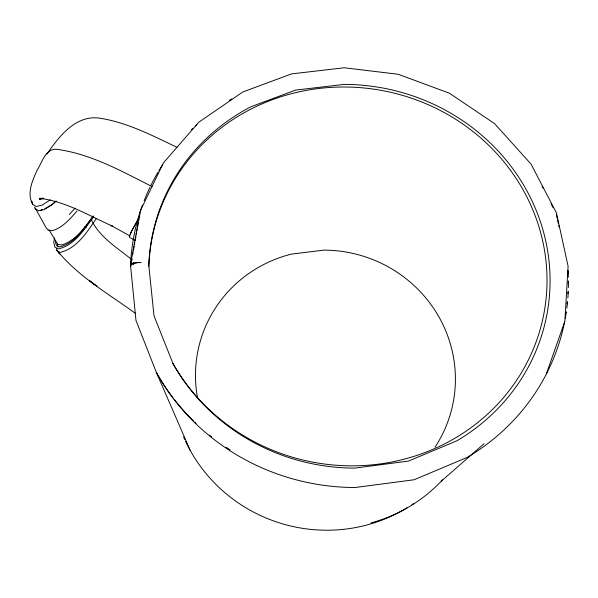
<?xml version="1.0" encoding="UTF-8"?>
<svg xmlns="http://www.w3.org/2000/svg" width="598" height="598" viewBox="0 0 598 598"><rect width="100%" height="100%" fill="white"/><g stroke="black" fill="none" stroke-linecap="round" stroke-linejoin="round"><path stroke-width="0.9" d="M54.44 237.937L53.76 242.34L54.852 247.034L58.028 248.977C74.294 245.546 84.258 229.535 93.423 216.924M130.573 264.615L140.104 211.296L163.329 163.015L198.745 122.261L242.781 91.995L291.48 73.913L344.194 67.776L398.216 74.264L449.367 93.191L494.606 123.651L531.054 164.106L556.446 212.933L568.1 266.304L564.871 321.246L546.333 373.929M131.261 262.634L130.626 266.2L135.963 320.393L156.594 373.017A220.909 209.24 11.5 0 0 355.13 487.512L414.078 479.768L467.24 457.388A220.931 209.367 11.2 0 0 564.579 321.963M131.582 260.818L131.911 259.001M132.719 254.464L133.048 252.648M133.369 250.831L134.184 246.286M134.505 244.47L134.834 242.653M135.155 240.845L135.963 236.3M136.292 234.483L136.613 232.667M136.942 230.85L137.263 229.034M137.592 227.218L138.4 222.68M138.721 220.864L139.05 219.047M139.371 217.231L140.022 213.598M130.319 234.416L131.68 231.232M46.906 154.09C58.574 137.047 75.109 115.414 98.461 117.993C126.395 121.992 151.847 135.365 177.038 147.332M132.076 230.447L139.67 216.693M139.551 216.678L131.231 231.643L129.273 236.3L129.669 237.421L135.35 240.59M96.502 218.307C87.226 231.725 76.963 248.596 60.017 252.401L56.862 250.48L56.324 248.148M93.206 215.885C84.512 228.144 74.922 243.588 59.284 246.974L56.279 245.143L55.255 240.717M91.845 218.068C83.713 228.72 74.959 241.016 61.504 245.001L57.812 244.358L48.909 229.647M77.022 211.027C70.026 218.935 62.611 227.823 52.026 230.753L48.117 230.185L45.822 227.255L35.245 208.089M69.331 214.443L75.124 208.097M56.167 201.01L52.938 203.911L44.82 208.769M55.868 201.249L51.219 205.308L44.177 209.562L38.646 210.743L35.088 208.739L34.662 207.072M441.302 481.158L484.081 443.701M50.344 199.807L41.89 205.264L36.299 206.452L32.711 204.441C26.462 193.191 32.554 180.222 37.412 169.653C42.525 161.632 45.941 147.071 58.245 149.5C91.823 154.441 122.171 171.462 152.071 186.583M42.72 198.088L39.393 199.455L43.833 198.372L39.371 198.342C65.518 201.249 88.721 215.594 112.372 226.096L110.809 225.297L130.035 235.993M40.873 210.145L42.451 209.592M135.215 313.21C108.559 293.865 78.772 276.844 57.64 251.167L59.763 253.971L56.862 250.48M132.188 260.003C117.739 247.976 99.791 237.593 91.501 220.019M84.804 226.478L86.142 227.718M172.904 363.352L154.007 315.811L148.79 265.392A202.543 191.801 11.5 0 1 250.898 106.78L295.651 90.081L344.201 84.4A202.558 191.913 11.2 0 1 541.414 224.826A202.558 191.913 11.2 0 1 456.857 440.823L408.441 461.095L354.734 468.107A202.543 191.801 11.5 0 1 173.114 363.89L172.904 363.352A199.508 189.013 11.2 0 0 496.706 405.167A199.508 189.013 11.2 0 0 421.762 102.004A199.508 189.013 11.2 0 0 148.88 266.237M542.05 186.456L542.902 188.101M551.02 203.731L553.157 207.842M190.209 450.391L156.384 372.479A217.836 206.43 11.2 0 0 173.054 397.857M31.844 201.07L32.711 204.441M57.258 244.208L57.871 246.847M556.364 214.6L557.157 218.225M557.553 220.034L558.338 223.652M558.734 225.461L559.13 227.277M133.601 264.443A217.866 206.347 11.5 0 1 133.69 262.597M567.928 270.737A217.866 206.347 11.5 0 1 568.07 273.473M568.242 281.74A217.866 206.347 11.5 0 1 568.235 283.587M567.988 291.914A217.866 206.347 11.5 0 1 567.883 293.76M567.203 302.08A217.866 206.347 11.5 0 1 567.001 303.926M565.887 312.171A217.866 206.347 11.5 0 1 565.596 313.995M140.067 212.058A220.909 209.24 11.5 0 0 130.543 265.355A9.187 2.841 2.3 0 1 138.646 262.485L141.061 262.589L138.654 262.582A9.067 2.923 -5.5 0 0 132.547 264.219A9.224 2.968 -5.5 0 0 130.663 266.573M140.351 211.184A220.909 209.24 11.5 0 1 142.474 205.077M144.118 200.749A220.909 209.24 11.5 0 1 150.076 187.107M150.89 185.432A220.909 209.24 11.5 0 1 157.939 172.374M158.881 170.789A220.909 209.24 11.5 0 1 162.783 164.562M191.487 129.676A220.909 209.24 11.5 0 1 192.81 128.398M195.486 125.879A220.909 209.24 11.5 0 1 196.839 124.638M229.423 100.322A220.909 209.24 11.5 0 1 231.815 98.894M442.565 479.82A155.203 151.092 17 0 1 370.932 522.944M413.427 503.733A153.619 149.709 16.9 0 1 411.88 504.772M407.193 507.754A153.619 149.709 16.9 0 1 185.522 441.227M184.73 439.523A153.619 149.709 16.9 0 1 183.586 436.944M230.058 449.853A217.836 206.43 11.2 0 1 226.111 447.297M211.595 436.817A217.836 206.43 11.2 0 1 209.39 435.06M196.047 423.399A217.836 206.43 11.2 0 1 194.709 422.121M193.393 420.835A217.836 206.43 11.2 0 1 174.197 399.337M568.063 270.722A220.931 209.367 11.2 0 1 568.354 277.21M568.429 280.948A220.931 209.367 11.2 0 1 568.384 287.496M568.264 291.256A220.931 209.367 11.2 0 1 567.883 297.826M567.569 301.579A220.931 209.367 11.2 0 1 566.844 308.12M566.328 311.835A220.931 209.367 11.2 0 1 565.274 318.3M435.03 447.169A130.244 126.858 16.7 0 0 438.999 317.052A130.244 126.858 16.7 0 0 323.81 250.128L291.308 254.12A130.244 126.858 16.7 0 0 197.482 397.722M95.785 285.418L89.715 280.798L96.846 286.233L95.785 285.418"/></g></svg>
